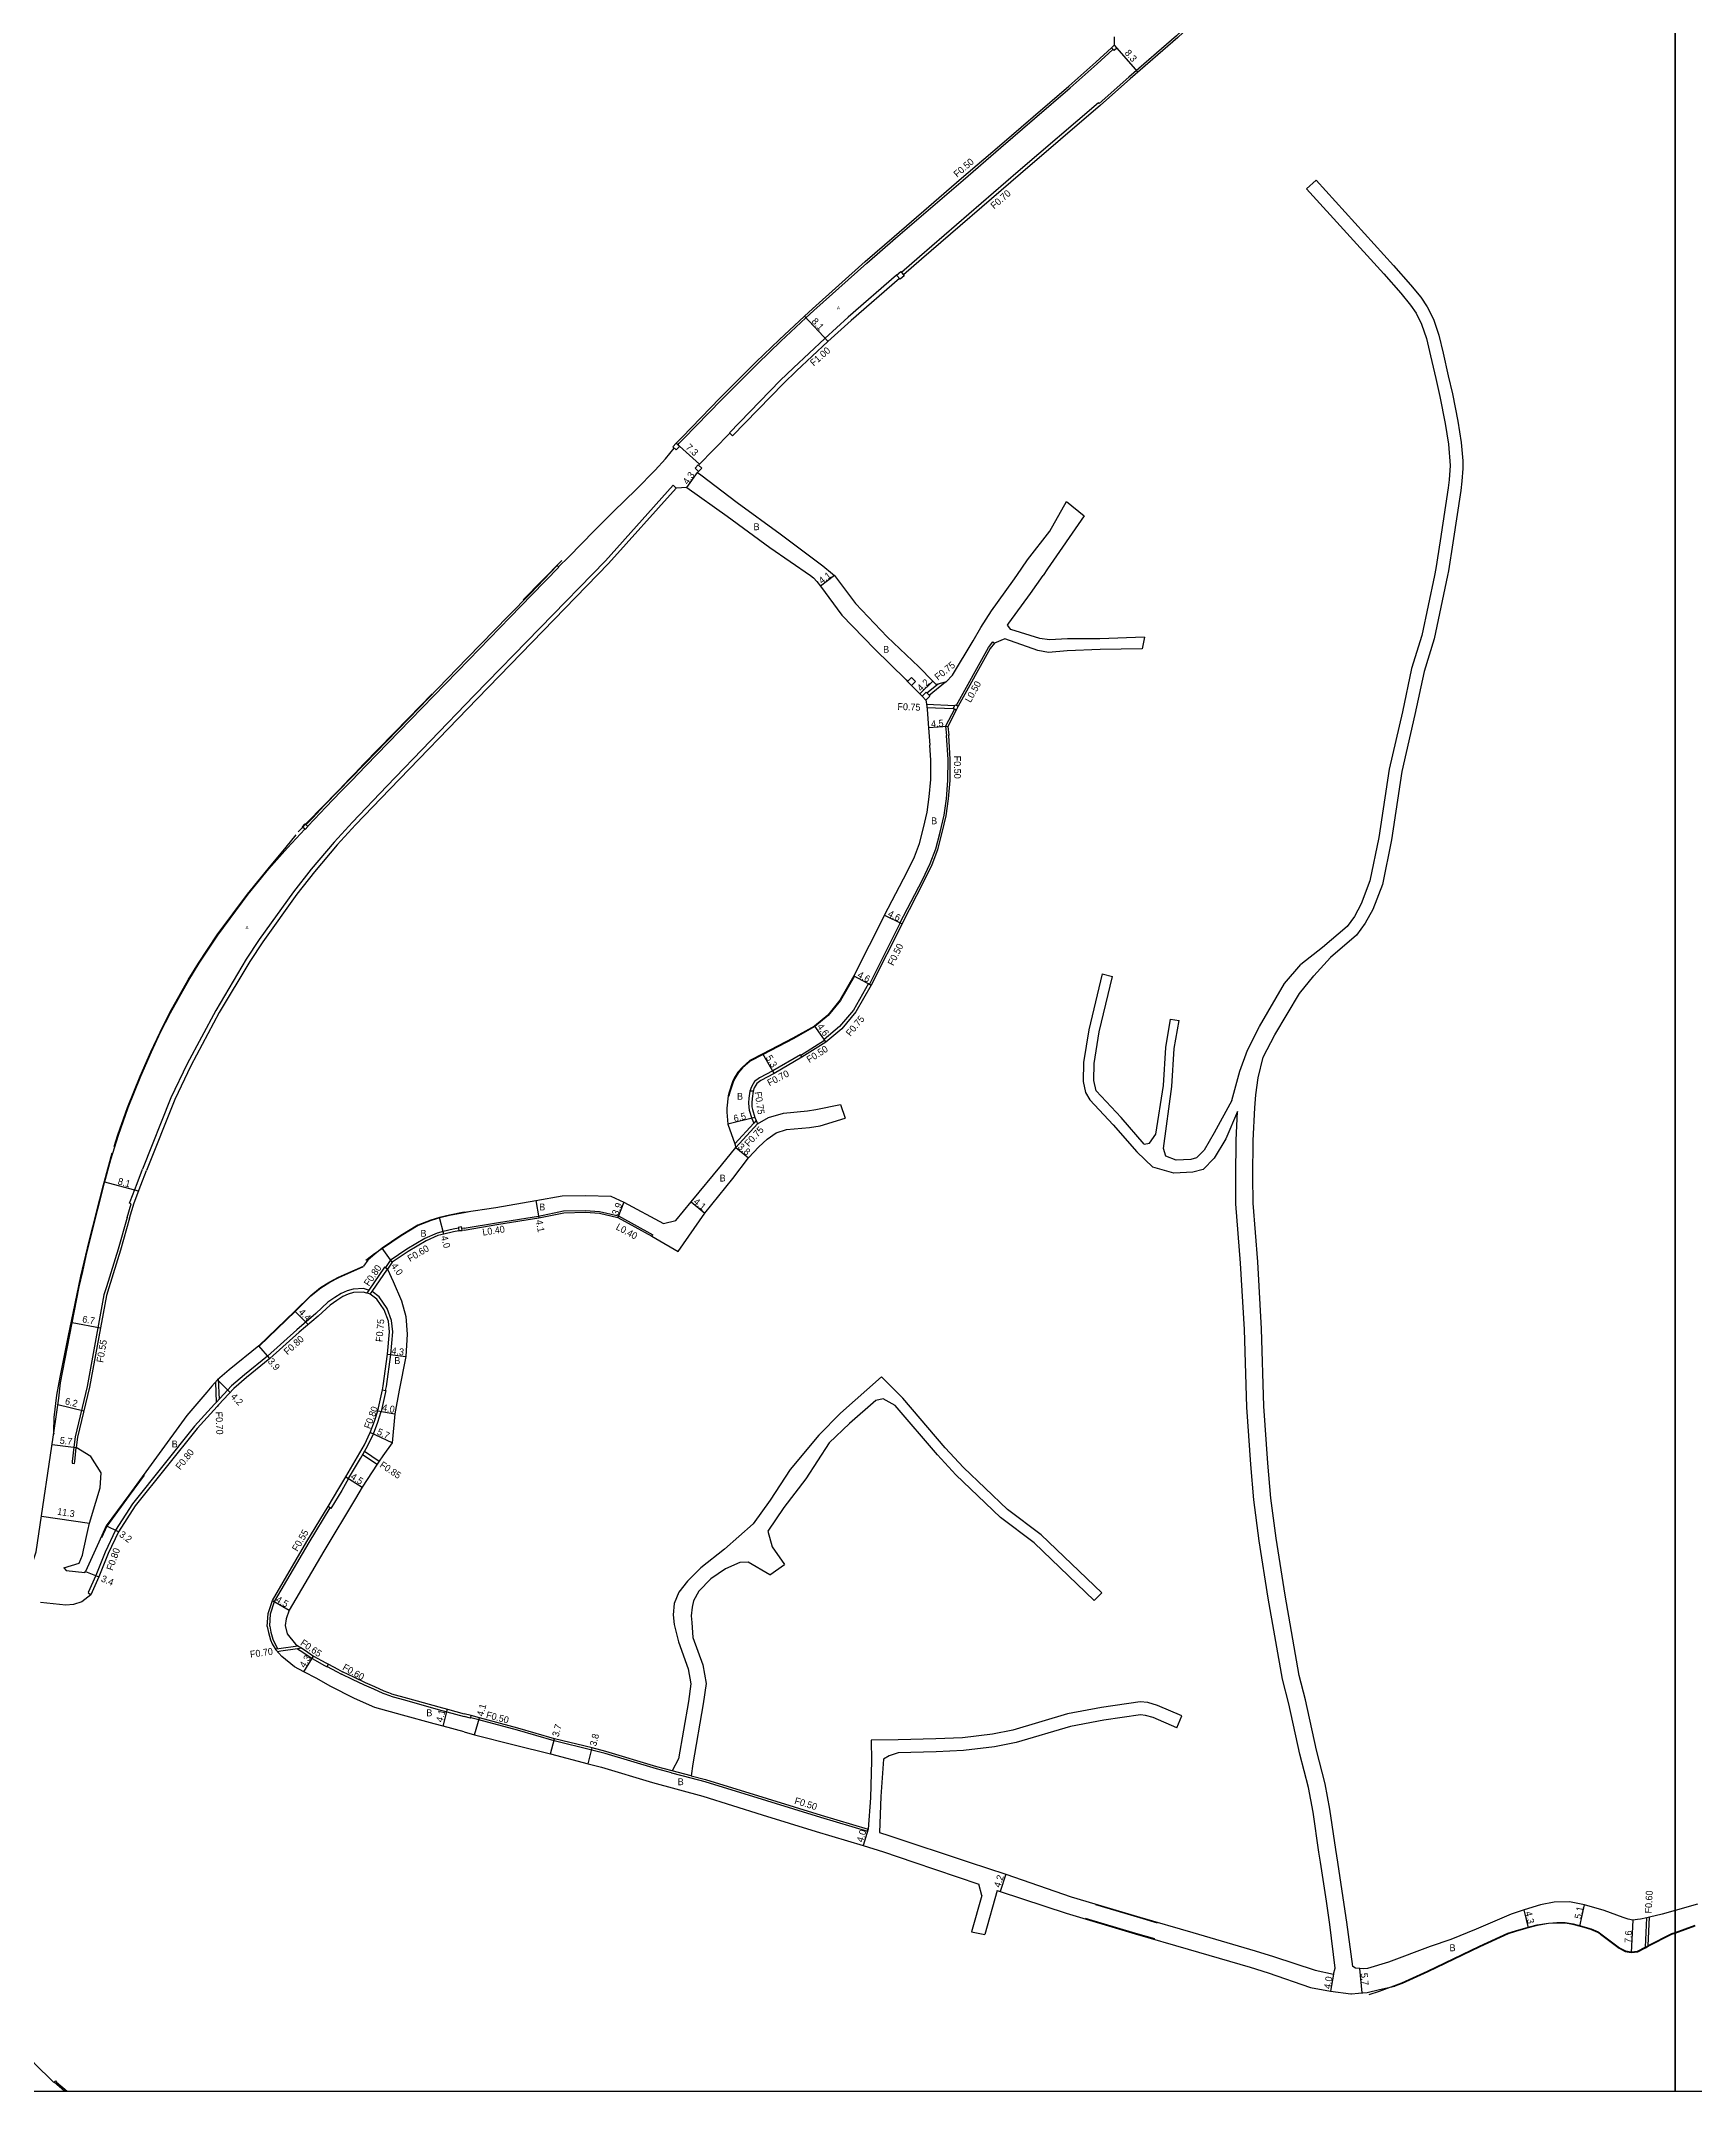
# Model space of a CAD drawing. Header units: metres. Extents: x -24000 to -21600, y -102000 to -99000.
# Drawn here: x -23581 to -23195.4, y -102000 to -101522 of the extents above; entities that cross this region are included whole.
import ezdxf

# ---------------------------------------------------------------- set-up
doc = ezdxf.new("R2010")
doc.units = ezdxf.units.M
doc.header["$LTSCALE"] = 2.5
for name, color, linetype in [('側溝・桝', 7, 'Continuous'), ('図郭', 7, 'Continuous'), ('幅員', 7, 'Continuous'), ('歩道・分離帯・安全施設', 7, 'Continuous'), ('舗装', 7, 'Continuous'), ('道路', 7, 'Continuous')]:
    doc.layers.add(name, color=color, linetype=linetype)
doc.styles.get("Standard").update_dxf_attribs({"font": ''})
doc.styles.add('YOKO_DECO', font='')
doc.styles.get('Standard').set_extended_font_data('@MS PGothic')
doc.styles.get('YOKO_DECO').set_extended_font_data('MS PGothic')

msp = doc.modelspace()

# ---------------------------------------------------------------- linework, layer by layer
at = {"layer": '側溝・桝'}
for points in [[(-23302.13, -101502.45), (-23302.59, -101502.19), (-23305.28, -101507.12), (-23306.66, -101509.56), (-23308.04, -101511.73), (-23309.26, -101513.36), (-23310.59, -101514.99), (-23312.12, -101516.72), (-23313.78, -101518.44), (-23316.29, -101520.76), (-23327.44, -101530.42), (-23334.35, -101536.54), (-23334.48, -101536.4), (-23353.17, -101552.44), (-23376.22, -101572.35), (-23380.42, -101575.99)], [(-23400.82, -101584.8), (-23388.52, -101573.81), (-23381.8, -101568), (-23373.66, -101560.97), (-23366.04, -101554.41), (-23357.25, -101546.8), (-23349.4, -101540.08), (-23341.05, -101532.88), (-23334.75, -101527.32), (-23331.1, -101523.95)], [(-23381.56, -101576.6), (-23392.82, -101586.41)], [(-23408.55, -101592.02), (-23402.71, -101586.53), (-23400.82, -101584.8)], [(-23392.82, -101586.41), (-23398.25, -101591.35), (-23405.59, -101598.2)], [(-23432.59, -101616.16), (-23432.22, -101615.77), (-23431.21, -101614.73), (-23422.36, -101605.67), (-23416.7, -101599.97), (-23413.93, -101597.2), (-23408.55, -101592.02)], [(-23405.59, -101598.2), (-23405.59, -101598.21), (-23408.67, -101601.15), (-23420.54, -101613.4), (-23420.47, -101613.46)], [(-23432.97, -101626.28), (-23433.67, -101625.6), (-23449.41, -101643.19), (-23480.02, -101674.6), (-23500.39, -101695.74), (-23508.45, -101704.11), (-23512.73, -101708.79), (-23518.04, -101715.13), (-23522.16, -101720.38), (-23530.17, -101731.47), (-23533.21, -101736.09), (-23540.32, -101748.08), (-23546.95, -101760.49), (-23550.74, -101768.43), (-23557.39, -101785.04)], [(-23518.9, -101705.13), (-23517.24, -101703.41), (-23514.65, -101700.64), (-23511.11, -101697.02), (-23508.68, -101694.48), (-23505.27, -101690.97), (-23494.92, -101680.32), (-23481.28, -101666.26), (-23471.64, -101656.37), (-23466.57, -101651.17), (-23460.31, -101644.67), (-23460.38, -101644.6)], [(-23367.62, -101676.9), (-23360.16, -101663.39), (-23359.15, -101662.09)], [(-23359.15, -101662.09), (-23358.75, -101662.4)], [(-23374.49, -101674.02), (-23371.83, -101671.85)], [(-23373.97, -101674.56), (-23370.14, -101671.44)], [(-23374.58, -101676.66), (-23367.96, -101676.91)], [(-23374.5, -101677.41), (-23368.34, -101677.65)], [(-23368.07, -101677.79), (-23370.13, -101681.76), (-23369.9, -101683.91)], [(-23380.76, -101727.66), (-23375.54, -101717.57), (-23373.73, -101713.79), (-23372.42, -101710.33), (-23371.4, -101706.45), (-23370.49, -101702.54), (-23369.94, -101698.68), (-23369.6, -101694.4), (-23369.56, -101689.57), (-23369.9, -101683.91)], [(-23380.76, -101727.66), (-23380.74, -101727.62), (-23387.9, -101741.92)], [(-23388.12, -101741.8), (-23391.64, -101747.97), (-23394.83, -101751.8), (-23398.48, -101754.82), (-23398.33, -101755.03), (-23398.04, -101755.43)], [(-23388.12, -101741.8), (-23387.9, -101741.92), (-23387.46, -101742.16)], [(-23398.33, -101755.03), (-23403.88, -101758.53)], [(-23403.62, -101758.95), (-23403.88, -101758.53), (-23403.98, -101758.36), (-23410.43, -101762.14), (-23413.54, -101763.77), (-23414.65, -101764.6), (-23415, -101765.13), (-23415.39, -101765.82), (-23415.78, -101766.9)], [(-23415.02, -101766.86), (-23415.78, -101766.9), (-23415.98, -101768.49), (-23416.05, -101769.59), (-23416.02, -101770.61), (-23415.92, -101771.3), (-23415.33, -101773.25), (-23414.85, -101774.32)], [(-23414.29, -101773.72), (-23414.85, -101774.32), (-23419.3, -101779.17)], [(-23413.96, -101774.46), (-23419.02, -101779.97)], [(-23560.93, -101796.35), (-23560.04, -101793.16), (-23560.41, -101793.02), (-23560.29, -101792.58), (-23558.66, -101788.43), (-23557.39, -101785.04)], [(-23482.4, -101798.84), (-23474.36, -101797.47), (-23465.05, -101796.03), (-23459.19, -101794.8), (-23454.11, -101794.7), (-23450.8, -101794.93), (-23446.43, -101795.97), (-23438.41, -101800.35)], [(-23560.93, -101796.35), (-23563.04, -101803.74), (-23565.78, -101812.52), (-23566.36, -101814.36), (-23570.28, -101835.75), (-23573.12, -101847.45), (-23573.39, -101849.9), (-23573.76, -101853.19), (-23573.8, -101853.6), (-23573.22, -101853.66), (-23573.18, -101853.25), (-23572.82, -101849.96)], [(-23483.73, -101798.85), (-23484.98, -101799.04), (-23487.27, -101799.62), (-23488.68, -101799.98), (-23491.53, -101801.24), (-23495.75, -101803.74), (-23499.6, -101806.32), (-23500.76, -101808.01)], [(-23482.4, -101798.84), (-23482.91, -101798.92)], [(-23438.6, -101800.7), (-23438.41, -101800.35)], [(-23500.92, -101807.89), (-23504.58, -101813.25), (-23505.09, -101813.94)], [(-23504.29, -101814.21), (-23503.85, -101813.61), (-23500.28, -101808.36), (-23500.62, -101808.11), (-23500.92, -101807.89)], [(-23508.3, -101813), (-23509.69, -101813.42), (-23511.03, -101814.07), (-23512.5, -101814.99), (-23514.14, -101816.1), (-23516.99, -101818.71), (-23521.37, -101822.5), (-23528.23, -101828.62), (-23533.62, -101833), (-23536.63, -101835.59), (-23540.22, -101839.48)], [(-23504.58, -101813.25), (-23504.89, -101813.17), (-23505.88, -101812.91), (-23508.3, -101813)], [(-23500.7, -101836.67), (-23500.5, -101835.74), (-23499.47, -101828.25), (-23499.04, -101822.98), (-23499.33, -101820.32), (-23500.33, -101817.54), (-23502.21, -101814.85), (-23503.85, -101813.61)], [(-23540.4, -101834.72), (-23540.22, -101839.48)], [(-23539.72, -101833.98), (-23539.54, -101838.75)], [(-23501.43, -101836.51), (-23500.7, -101836.67), (-23500.65, -101836.68), (-23501.71, -101841.58)], [(-23540.22, -101839.48), (-23540.59, -101839.82), (-23545.23, -101844.97), (-23559.72, -101863.11), (-23563.69, -101869.24), (-23566.1, -101874.37), (-23568.27, -101879.82), (-23570.08, -101883.8), (-23569.44, -101884.32)], [(-23509.33, -101857.22), (-23506.59, -101852.51), (-23504.94, -101849.67), (-23503.56, -101846.77), (-23502.54, -101844.06), (-23501.71, -101841.58)], [(-23506.05, -101851.57), (-23502.64, -101853.83)], [(-23505.62, -101850.84), (-23502.17, -101853.12)], [(-23509.33, -101857.22), (-23510.9, -101859.96), (-23513.44, -101864.15), (-23513.65, -101864.02), (-23514.12, -101863.73)], [(-23527.73, -101891.64), (-23527.52, -101888.77), (-23526.57, -101885.87), (-23518.55, -101872.12), (-23513.65, -101864.02)], [(-23527.73, -101891.64), (-23527.45, -101892.99), (-23526.99, -101894.61), (-23526.61, -101895.48), (-23525.89, -101896.8), (-23525.85, -101896.84)], [(-23526.44, -101896.93), (-23525.56, -101896.8), (-23521.14, -101896.17)], [(-23520.24, -101896.75), (-23521.23, -101896.89), (-23525.1, -101897.45), (-23525.93, -101897.56)], [(-23521.23, -101896.89), (-23519.99, -101897.68), (-23517.85, -101899.14), (-23514.92, -101900.78), (-23514.33, -101901.08), (-23514.3, -101901.04), (-23514.03, -101900.5)], [(-23514.3, -101901.04), (-23512.13, -101902.15), (-23511.02, -101902.77)], [(-23499.47, -101907.94), (-23501.29, -101907.31), (-23503.46, -101906.32), (-23505.65, -101905.36), (-23508.38, -101904.04), (-23511.02, -101902.77)], [(-23499.47, -101907.94), (-23495.76, -101908.97), (-23488.43, -101911.04), (-23486.41, -101911.58), (-23482.4, -101912.65)], [(-23480.88, -101913.06), (-23482.4, -101912.65)], [(-23480.88, -101913.06), (-23480.85, -101912.96), (-23480.72, -101912.48)], [(-23434.05, -101925.8), (-23437.56, -101924.88), (-23449.48, -101921.33), (-23452.65, -101920.5), (-23461.42, -101918.33), (-23469.97, -101915.84), (-23478.97, -101913.47), (-23480.85, -101912.96)], [(-23434.05, -101925.8), (-23429.56, -101926.98)], [(-23429.43, -101926.49), (-23433.92, -101925.31)], [(-23429.56, -101926.98), (-23426.26, -101927.85), (-23411.88, -101932.23), (-23399.31, -101936.12), (-23388.34, -101939.43)], [(-23388.34, -101939.43), (-23388.2, -101938.96)], [(-23206.92, -101966.62), (-23206.91, -101966.44), (-23206.59, -101959.61)], [(-23206.3, -101966.26), (-23206.29, -101966.09), (-23205.98, -101959.46)]]:
    msp.add_lwpolyline(points, dxfattribs=at)
for points in [[(-23330.8, -101523), (-23330.17, -101523.64), (-23330.8, -101524.25), (-23331.45, -101523.59)], [(-23381.56, -101576.6), (-23380.6, -101575.77), (-23379.77, -101576.73), (-23380.73, -101577.55)], [(-23433.74, -101616.59), (-23432.97, -101617.33), (-23432.2, -101616.54), (-23432.98, -101615.78)], [(-23428.55, -101621.57), (-23427.74, -101622.37), (-23426.99, -101621.6), (-23427.8, -101620.8)], [(-23378.99, -101671.34), (-23378.07, -101670.42), (-23377.15, -101671.34), (-23378.07, -101672.26)], [(-23374.68, -101673.83), (-23374.49, -101674.02), (-23373.97, -101674.56), (-23373.77, -101674.76), (-23374.7, -101675.67), (-23375.61, -101674.74)], [(-23367.96, -101676.91), (-23367.88, -101676.76), (-23367.62, -101676.9), (-23367.17, -101677.13), (-23367.63, -101678.02), (-23368.07, -101677.79), (-23368.34, -101677.65)], [(-23519.54, -101704.55), (-23518.85, -101705.17), (-23519.46, -101705.85), (-23520.15, -101705.23)], [(-23483.63, -101799.44), (-23482.84, -101799.32), (-23482.91, -101798.92), (-23482.97, -101798.53), (-23483.76, -101798.65), (-23483.73, -101798.85)]]:
    msp.add_lwpolyline(points, close=True, dxfattribs=at)
at = {"layer": '図郭'}
for points in [[(-24000, -102000), (-23200, -102000), (-23200, -101400), (-24000, -101400)], [(-23200, -102000), (-22400, -102000), (-22400, -101400), (-23200, -101400)]]:
    msp.add_lwpolyline(points, close=True, dxfattribs=at)
at = {"layer": '幅員'}
for points in [[(-23330.8, -101523), (-23325.34, -101529.3)], [(-23403.06, -101586.14), (-23397.53, -101592.06)], [(-23432.98, -101615.78), (-23427.53, -101620.66)], [(-23430.48, -101626.08), (-23427.98, -101622.58)], [(-23396.05, -101646.65), (-23399.33, -101649.11)], [(-23376.14, -101674.19), (-23373.13, -101671.26)], [(-23369.62, -101681.86), (-23374.1, -101682.18)], [(-23384.41, -101725.79), (-23380.29, -101727.85)], [(-23391.5, -101739.95), (-23387.46, -101742.16)], [(-23400.71, -101751.69), (-23398.04, -101755.43)], [(-23410.09, -101762.75), (-23412.73, -101758.16)], [(-23414.63, -101772.98), (-23420.93, -101774.59)], [(-23419.02, -101779.97), (-23416.1, -101782.41)], [(-23558.28, -101790.15), (-23566.16, -101788.06)], [(-23465.69, -101792.39), (-23464.98, -101796.43)], [(-23445.14, -101792.72), (-23446.57, -101796.35)], [(-23429.47, -101792.69), (-23426.3, -101795.29)], [(-23487.12, -101800.2), (-23488.11, -101796.33)], [(-23499.18, -101806.75), (-23501.49, -101803.49)], [(-23518.74, -101821.28), (-23521.85, -101818.17)], [(-23573.75, -101820.82), (-23567.17, -101822.03)], [(-23527.71, -101829.23), (-23530.25, -101826.27)], [(-23500.22, -101828.17), (-23495.95, -101828.72)], [(-23539.92, -101834.15), (-23536.95, -101837.12)], [(-23577.11, -101839.95), (-23571.06, -101841.42)], [(-23502.48, -101841.37), (-23498.55, -101842.14)], [(-23499.13, -101848.87), (-23504.29, -101846.46)], [(-23578.47, -101849.23), (-23572.82, -101849.96)], [(-23509.98, -101856.76), (-23506.19, -101859.18)], [(-23580.91, -101865.94), (-23569.73, -101867.61)], [(-23562.99, -101869.63), (-23565.86, -101868.22)], [(-23570.68, -101878.85), (-23567.53, -101880.14)], [(-23527.08, -101885.65), (-23523.17, -101887.87)], [(-23519.75, -101902.26), (-23517.51, -101898.59)], [(-23487.31, -101914.96), (-23486.25, -101911)], [(-23479.94, -101916.93), (-23478.84, -101912.99)], [(-23462.26, -101921.41), (-23461.29, -101917.85)], [(-23453.49, -101923.69), (-23452.52, -101920.01)], [(-23388.2, -101938.96), (-23389.35, -101942.79)], [(-23356.1, -101949.47), (-23357.4, -101953.46)], [(-23234.24, -101961.97), (-23235.26, -101957.79)], [(-23222.25, -101961.59), (-23221.16, -101956.61)], [(-23209.85, -101960.15), (-23210.25, -101967.74)], [(-23273, -101977.14), (-23273.52, -101971.46)], [(-23279.68, -101972.77), (-23280.37, -101976.71)]]:
    msp.add_lwpolyline(points, dxfattribs=at)
at = {"layer": '歩道・分離帯・安全施設'}
for points in [[(-23468.6, -101652.32), (-23459.6, -101643.1)], [(-23521.08, -101706.37), (-23515.83, -101700.93), (-23511.56, -101696.59), (-23509.12, -101694.06), (-23507.89, -101692.77), (-23505.74, -101690.52), (-23495.38, -101679.89), (-23489.86, -101674.22)], [(-23563.99, -101779.74), (-23563.14, -101777.06), (-23560.89, -101770.67), (-23557.91, -101763.37), (-23555.46, -101757.67), (-23553.3, -101753.1), (-23550.98, -101748.56), (-23546.71, -101740.94), (-23544.31, -101737.03), (-23539.96, -101730.44), (-23532.91, -101720.95), (-23528.05, -101715.01), (-23523.86, -101710), (-23521.52, -101707.06)], [(-23391.37, -101740.03), (-23394.63, -101745.76), (-23397.49, -101749.23), (-23400.63, -101751.81), (-23405.7, -101754.67), (-23412.66, -101758.29), (-23415.68, -101759.86), (-23417.47, -101761.43), (-23418.42, -101762.51), (-23419.29, -101763.93), (-23419.66, -101764.76), (-23420.42, -101767.13), (-23420.67, -101768.02)], [(-23578, -101846.84), (-23578.07, -101846.31), (-23578.01, -101842.95), (-23577.33, -101837.76), (-23576.58, -101833.57), (-23574.67, -101823.81), (-23573.1, -101816.37), (-23571.77, -101810.01), (-23569.81, -101801.81), (-23568.12, -101795.13), (-23567.57, -101792.94), (-23567.13, -101791.22), (-23566.85, -101790.15), (-23566.47, -101788.73), (-23564.42, -101781.25)], [(-23482.4, -101795.2), (-23485.79, -101795.85), (-23488.08, -101796.42), (-23490.09, -101797.04), (-23493.12, -101798.22), (-23497.06, -101800.63), (-23501.43, -101803.57), (-23503.3, -101804.83), (-23505.32, -101806.37)], [(-23481.21, -101795.03), (-23482.4, -101795.2)], [(-23530.18, -101826.34), (-23521.78, -101818.24), (-23518.1, -101814.62), (-23515.8, -101812.75), (-23513.67, -101811.41), (-23511.61, -101810.29), (-23505.82, -101807.76)], [(-23557, -101856.43), (-23560.46, -101861.17), (-23565.73, -101868.3), (-23566.92, -101870.98)], [(-23320.71, -101960.84), (-23324.86, -101959.64), (-23335.13, -101956.58)], [(-23337.58, -101959.71), (-23325.88, -101963.2), (-23321.44, -101964.48)], [(-23271.38, -101977.5), (-23268.95, -101976.76), (-23263.75, -101974.76), (-23257.76, -101972.07), (-23245.61, -101966.22), (-23239.04, -101963.23), (-23237.27, -101962.64), (-23234.85, -101961.97), (-23232.19, -101961.29), (-23229.54, -101960.83), (-23227.63, -101960.7), (-23225.69, -101960.7), (-23223.82, -101961.01), (-23221.75, -101961.57), (-23219.6, -101962.21), (-23217.98, -101962.9), (-23217.33, -101963.33)], [(-23200, -101963.01), (-23195.39, -101961.37)], [(-23217.33, -101963.33), (-23213.01, -101966.59), (-23211.62, -101967.33), (-23210.25, -101967.58), (-23208.8, -101967.42), (-23206.99, -101966.49), (-23206.91, -101966.44), (-23206.37, -101966.13), (-23206.29, -101966.09), (-23200.83, -101963.31), (-23200, -101963.01)], [(-23575.57, -102000), (-23577.95, -101997.94)]]:
    msp.add_lwpolyline(points, dxfattribs=at)
at = {"layer": '道路'}
for points in [[(-23300.99, -101500.36), (-23302.13, -101502.45), (-23304.83, -101507.38), (-23306.21, -101509.83), (-23307.61, -101512.03), (-23308.85, -101513.69), (-23310.19, -101515.33), (-23311.73, -101517.07), (-23313.42, -101518.81), (-23315.94, -101521.16), (-23327.1, -101530.82), (-23334.01, -101536.93), (-23352.7, -101552.97), (-23375.75, -101572.88), (-23379.95, -101576.52), (-23379.77, -101576.73), (-23380.73, -101577.55), (-23380.89, -101577.36), (-23392.15, -101587.16)], [(-23401.17, -101584.41), (-23388.87, -101573.41), (-23382.15, -101567.6), (-23374, -101560.58), (-23366.39, -101554.01), (-23357.59, -101546.41), (-23349.74, -101539.68), (-23341.4, -101532.49), (-23335.1, -101526.93), (-23331.45, -101523.59), (-23330.8, -101523)], [(-23330.85, -101521), (-23330.8, -101523)], [(-23285.95, -101556.48), (-23283.73, -101554.47)], [(-23285.95, -101556.48), (-23267.95, -101576.31), (-23264.01, -101580.82), (-23261.71, -101583.56), (-23260.41, -101585.46), (-23259.18, -101588.01), (-23258.01, -101591.4), (-23257.05, -101595.44), (-23255.85, -101600.72), (-23254.9, -101604.92), (-23253.63, -101611.16), (-23252.89, -101615.99), (-23252.49, -101620.96), (-23252.71, -101624.35), (-23252.91, -101626.17), (-23254.84, -101638.56), (-23255.84, -101645.03), (-23256.16, -101646.65)], [(-23283.73, -101554.47), (-23265.72, -101574.31), (-23261.73, -101578.87), (-23259.31, -101581.75), (-23257.81, -101583.96), (-23256.4, -101586.86), (-23255.13, -101590.56), (-23254.13, -101594.76), (-23252.92, -101600.06), (-23251.97, -101604.29), (-23250.67, -101610.63), (-23249.91, -101615.65), (-23249.56, -101619.87), (-23249.53, -101621.68), (-23249.73, -101624.65), (-23249.98, -101626.81), (-23251.87, -101639.02), (-23252.88, -101645.56), (-23253.1, -101646.65)], [(-23408.91, -101591.64), (-23403.06, -101586.14), (-23401.17, -101584.41)], [(-23392.15, -101587.16), (-23397.56, -101592.09), (-23404.9, -101598.94)], [(-23564.76, -101782.82), (-23562.98, -101777.09), (-23560.74, -101770.69), (-23557.76, -101763.39), (-23555.31, -101757.69), (-23553.15, -101753.13), (-23550.83, -101748.58), (-23546.56, -101740.96), (-23544.16, -101737.05), (-23539.81, -101730.46), (-23532.76, -101720.97), (-23527.9, -101715.03), (-23523.55, -101710.15), (-23519.53, -101705.78), (-23520.15, -101705.23), (-23519.54, -101704.55), (-23519.29, -101704.78), (-23517.62, -101703.05), (-23515.03, -101700.27), (-23511.49, -101696.65), (-23509.06, -101694.11), (-23505.64, -101690.6), (-23495.3, -101679.96), (-23481.66, -101665.9), (-23472.02, -101656), (-23466.95, -101650.8), (-23460.69, -101644.3), (-23460.38, -101644.6), (-23458, -101642.25), (-23452.1, -101636.22), (-23447.54, -101631.73), (-23442.31, -101626.59), (-23437.83, -101622.08), (-23435.47, -101619.39), (-23433.4, -101616.92), (-23433.74, -101616.59), (-23432.98, -101615.78), (-23431.58, -101614.36), (-23422.74, -101605.31), (-23417.07, -101599.6), (-23414.29, -101596.83), (-23408.91, -101591.64)], [(-23404.9, -101598.94), (-23407.95, -101601.87), (-23419.82, -101614.1), (-23420.47, -101613.46), (-23427.73, -101620.87), (-23426.99, -101621.6), (-23427.74, -101622.37), (-23427.98, -101622.58)], [(-23427.98, -101622.58), (-23427.23, -101623.15), (-23418.75, -101629.59), (-23408.72, -101636.89), (-23398.72, -101644.38), (-23396.5, -101646.21), (-23396.05, -101646.65)], [(-23432.97, -101626.28), (-23448.71, -101643.86), (-23479.31, -101675.28), (-23499.69, -101696.42), (-23507.74, -101704.78), (-23512, -101709.43), (-23517.28, -101715.74), (-23521.38, -101720.97), (-23529.36, -101732.02), (-23532.38, -101736.61), (-23539.47, -101748.56), (-23546.08, -101760.93), (-23549.85, -101768.83), (-23556.48, -101785.38)], [(-23430.48, -101626.08), (-23432.97, -101626.28)], [(-23430.48, -101626.08), (-23421.09, -101632.83), (-23411.09, -101640.11), (-23401.66, -101646.65)], [(-23353.49, -101646.65), (-23351.04, -101642.99), (-23345.82, -101636.27), (-23341.92, -101629.34)], [(-23337.85, -101632.71), (-23346.33, -101645.07), (-23347.35, -101646.65)], [(-23341.92, -101629.34), (-23337.85, -101632.71)], [(-23401.66, -101646.65), (-23400.93, -101647.16), (-23400.12, -101648.06), (-23399.33, -101649.11), (-23394.29, -101655.85), (-23386.74, -101663.74), (-23379.34, -101670.99), (-23378.99, -101671.34), (-23378.07, -101672.26), (-23376.14, -101674.19), (-23375.61, -101674.74), (-23374.7, -101675.67), (-23374.59, -101676.55), (-23374.45, -101677.84)], [(-23396.05, -101646.65), (-23391.16, -101653.19), (-23383.75, -101660.93), (-23376.4, -101667.96), (-23373.13, -101671.26), (-23372.41, -101671.99)], [(-23361.94, -101658.76), (-23359.46, -101654.87), (-23354.42, -101647.93), (-23353.49, -101646.65)], [(-23355.72, -101658.23), (-23355.35, -101657.72), (-23350.34, -101650.83), (-23347.35, -101646.65)], [(-23256.16, -101646.65), (-23259.1, -101660.62), (-23261.47, -101668.29), (-23263.62, -101678.4), (-23266.71, -101691.8), (-23269.11, -101707.7), (-23271.18, -101717.81), (-23273.23, -101723.21), (-23274.8, -101726.11), (-23276.53, -101728.46), (-23282.26, -101733.38), (-23287.3, -101737.34)], [(-23253.1, -101646.65), (-23256.21, -101661.4), (-23258.57, -101669.05), (-23260.69, -101679.04), (-23263.76, -101692.36), (-23266.16, -101708.23), (-23268.29, -101718.65), (-23270.5, -101724.47), (-23272.26, -101727.72), (-23274.32, -101730.51), (-23280.37, -101735.71), (-23284.29, -101739.97)], [(-23372.41, -101671.99), (-23371.83, -101671.85), (-23370.14, -101671.44), (-23369.98, -101671.4), (-23368.54, -101669.85), (-23363.73, -101661.87), (-23361.94, -101658.76)], [(-23324.32, -101663.73), (-23334.09, -101663.91), (-23341.76, -101664.21), (-23346.11, -101664.58), (-23348.61, -101664.09), (-23356.33, -101661.39), (-23358.75, -101662.4), (-23359.74, -101663.66), (-23367.17, -101677.13), (-23367.63, -101678.02), (-23369.62, -101681.86)], [(-23323.75, -101661.02), (-23334.14, -101661.41), (-23341.74, -101661.42), (-23345.88, -101661.6), (-23348.12, -101661.31), (-23354.89, -101659.22), (-23355.72, -101658.23)], [(-23323.75, -101661.02), (-23324.32, -101663.73)], [(-23374.45, -101677.84), (-23374.1, -101682.18), (-23373.77, -101686.21)], [(-23380.29, -101727.85), (-23375.1, -101717.79), (-23373.27, -101713.98), (-23371.95, -101710.48), (-23370.92, -101706.57), (-23370, -101702.63), (-23369.44, -101698.74), (-23369.1, -101694.42), (-23369.06, -101689.56), (-23369.4, -101683.87)], [(-23369.62, -101681.86), (-23369.4, -101683.87)], [(-23384.41, -101725.79), (-23379.12, -101715.76), (-23377.41, -101712.21), (-23376.24, -101709.11), (-23375.28, -101705.49), (-23374.42, -101701.8), (-23373.92, -101698.24), (-23373.6, -101694.23), (-23373.56, -101689.68), (-23373.77, -101686.21)], [(-23384.41, -101725.79), (-23391.5, -101739.95), (-23394.76, -101745.68), (-23397.59, -101749.12), (-23400.71, -101751.69), (-23405.77, -101754.54), (-23412.73, -101758.16), (-23415.76, -101759.74), (-23417.58, -101761.33), (-23418.55, -101762.42), (-23419.42, -101763.86), (-23419.8, -101764.71), (-23420.57, -101767.09), (-23420.82, -101767.99), (-23421.11, -101770.86), (-23421.11, -101771.8), (-23420.93, -101774.59), (-23419.3, -101779.17), (-23419.02, -101779.97)], [(-23380.29, -101727.85), (-23387.46, -101742.16), (-23391.02, -101748.4), (-23394.29, -101752.34), (-23398.04, -101755.43), (-23403.62, -101758.95), (-23410.09, -101762.75), (-23413.17, -101764.36), (-23414.13, -101765.09), (-23414.41, -101765.49), (-23414.75, -101766.11), (-23415.02, -101766.86), (-23415.23, -101768.56), (-23415.3, -101769.6), (-23415.27, -101770.55), (-23415.19, -101771.14), (-23414.63, -101772.98), (-23414.29, -101773.72), (-23413.96, -101774.46)], [(-23303.35, -101769.02), (-23301.54, -101762.17), (-23299.73, -101757.29), (-23296.91, -101751.81), (-23291.13, -101741.73), (-23287.3, -101737.34)], [(-23333.64, -101739.53), (-23336.75, -101752.57), (-23338, -101760.18), (-23338.04, -101764.65), (-23337.53, -101767.15), (-23336.5, -101768.9), (-23331.08, -101774.68), (-23325.56, -101781.02)], [(-23335.05, -101766.8), (-23335.53, -101764.4), (-23335.5, -101760.4), (-23334.29, -101753.07), (-23331.21, -101740.11)], [(-23333.64, -101739.53), (-23331.21, -101740.11)], [(-23278.69, -101946.63), (-23279.14, -101943.68), (-23280.51, -101934.29), (-23281.61, -101928.4), (-23283.68, -101920.54), (-23286.23, -101908.8), (-23287.7, -101903.12), (-23290.96, -101884.4), (-23293.04, -101871.13), (-23294.3, -101861.74), (-23294.99, -101853.62), (-23295.9, -101840.32), (-23296.44, -101822.26), (-23297.34, -101806.67), (-23298.45, -101792.98), (-23298.47, -101786.77), (-23298.41, -101778.37), (-23298.04, -101770.77), (-23297.83, -101767.75), (-23297.26, -101763.74), (-23296.07, -101758.9), (-23293.39, -101753.71), (-23287.6, -101744.11), (-23284.29, -101739.97)], [(-23323.83, -101779.21), (-23322.55, -101778.97), (-23321.11, -101776.88), (-23319.35, -101765.56), (-23318.81, -101756.7), (-23317.65, -101750.08)], [(-23303.35, -101769.02), (-23307.47, -101776.57), (-23309.87, -101780.63), (-23311.65, -101782.45), (-23312.94, -101782.78), (-23316.4, -101782.96), (-23318.77, -101781.99), (-23319.3, -101780.22), (-23317.36, -101765.76), (-23316.81, -101756.94), (-23315.68, -101750.42)], [(-23317.65, -101750.08), (-23315.68, -101750.42)], [(-23323.83, -101779.21), (-23329.22, -101773.01), (-23335.05, -101766.8)], [(-23413.96, -101774.46), (-23411.41, -101773), (-23407.96, -101771.97), (-23402.33, -101771.44), (-23400.42, -101771.15), (-23394.62, -101770)], [(-23394.62, -101770), (-23393.56, -101773.2)], [(-23302.08, -101771.61), (-23304.82, -101777.99), (-23307.47, -101782.47), (-23310.09, -101785.15), (-23312.49, -101785.76), (-23316.92, -101785.99), (-23321.84, -101784.55), (-23325.56, -101781.02)], [(-23282.74, -101946.63), (-23283.09, -101944.33), (-23284.46, -101934.95), (-23285.52, -101929.27), (-23287.57, -101921.48), (-23290.12, -101909.73), (-23291.61, -101903.96), (-23294.9, -101885.07), (-23297, -101871.7), (-23298.27, -101862.18), (-23298.98, -101853.91), (-23299.89, -101840.52), (-23300.44, -101822.44), (-23301.33, -101806.94), (-23302.45, -101793.14), (-23302.47, -101786.76), (-23302.4, -101778.26), (-23302.08, -101771.61)], [(-23411.71, -101778.03), (-23409.67, -101776.55), (-23407.22, -101775.82), (-23401.85, -101775.32), (-23399.34, -101774.93), (-23393.56, -101773.2)], [(-23482.4, -101799.25), (-23474.29, -101797.87), (-23464.98, -101796.43), (-23459.14, -101795.2), (-23454.12, -101795.1), (-23450.86, -101795.33), (-23446.57, -101796.35), (-23438.6, -101800.7), (-23437.68, -101801.2), (-23432.47, -101804.23), (-23426.3, -101795.29), (-23419.72, -101787.24), (-23416.1, -101782.41), (-23413.69, -101779.87), (-23411.71, -101778.03)], [(-23433.05, -101797.05), (-23429.47, -101792.69), (-23422.41, -101784.13), (-23419.02, -101779.97)], [(-23567.78, -101794.37), (-23566.21, -101788.26), (-23564.76, -101782.82)], [(-23560.38, -101796.51), (-23559.36, -101792.89), (-23557.75, -101788.78), (-23556.48, -101785.38)], [(-23577.61, -101843.36), (-23576.89, -101838.45), (-23576.48, -101834.86), (-23572.12, -101812.5), (-23571.33, -101808.88), (-23570.51, -101805.3), (-23569.26, -101800.22), (-23567.78, -101794.37)], [(-23482.4, -101795.1), (-23485.81, -101795.76), (-23488.11, -101796.33), (-23490.12, -101796.95), (-23493.16, -101798.13), (-23497.12, -101800.55), (-23501.49, -101803.49), (-23503.19, -101804.85), (-23504.83, -101806.26), (-23505.85, -101807.67)], [(-23482.4, -101795.1), (-23474.97, -101794.03), (-23465.69, -101792.39), (-23459.52, -101791.3), (-23454.02, -101791.2), (-23448.19, -101791.34), (-23445.14, -101792.72), (-23435.87, -101797.74), (-23433.05, -101797.05)], [(-23560.38, -101796.51), (-23562.49, -101803.91), (-23565.23, -101812.69), (-23565.8, -101814.5), (-23569.71, -101835.87), (-23572.55, -101847.55), (-23572.82, -101849.96)], [(-23482.4, -101799.25), (-23482.84, -101799.32), (-23483.63, -101799.44), (-23484.86, -101799.63), (-23487.12, -101800.2), (-23488.49, -101800.55), (-23491.26, -101801.77), (-23495.43, -101804.24), (-23499.18, -101806.75), (-23500.28, -101808.36)], [(-23530.25, -101826.27), (-23521.85, -101818.17), (-23518.17, -101814.55), (-23515.86, -101812.67), (-23513.72, -101811.32), (-23511.65, -101810.2), (-23505.85, -101807.67)], [(-23500.28, -101808.36), (-23498.97, -101811.25), (-23496.98, -101815.79), (-23495.96, -101819.44), (-23495.7, -101823.53), (-23495.95, -101828.72), (-23497.5, -101836.6), (-23498.55, -101842.14), (-23499.13, -101848.87), (-23501.34, -101851.88), (-23502.17, -101853.12), (-23502.64, -101853.83), (-23506.19, -101859.18), (-23507.71, -101861.83), (-23515.14, -101874.12), (-23523.17, -101887.87), (-23523.92, -101889.92), (-23524.12, -101891.45), (-23523.65, -101893.38), (-23521.69, -101895.82), (-23521.14, -101896.17), (-23520.24, -101896.75), (-23519.63, -101897.14), (-23517.51, -101898.59), (-23514.62, -101900.2), (-23514.03, -101900.5), (-23511.85, -101901.62), (-23510.75, -101902.23)], [(-23508.16, -101813.79), (-23509.4, -101814.17), (-23510.64, -101814.77), (-23512.06, -101815.66), (-23513.64, -101816.73), (-23516.46, -101819.31), (-23520.85, -101823.1), (-23527.71, -101829.23), (-23533.11, -101833.61), (-23536.07, -101836.17), (-23539.65, -101840.04)], [(-23502.48, -101841.37), (-23501.43, -101836.51), (-23501.24, -101835.61), (-23500.22, -101828.17), (-23499.8, -101822.99), (-23500.06, -101820.49), (-23501.01, -101817.88), (-23502.76, -101815.37), (-23504.29, -101814.21), (-23504.43, -101814.11), (-23505.09, -101813.94), (-23505.96, -101813.71), (-23508.16, -101813.79)], [(-23530.25, -101826.27), (-23537.19, -101831.84), (-23539.92, -101834.15), (-23541.19, -101835.67), (-23542.35, -101837.09), (-23547.05, -101842.5), (-23560.58, -101861.08), (-23565.86, -101868.22), (-23567.57, -101872.03), (-23570.68, -101878.85)], [(-23333.73, -101883.86), (-23347.88, -101870.3), (-23355.71, -101864.4), (-23360.89, -101859.4), (-23365.95, -101854.6), (-23370.19, -101850.02), (-23380.07, -101838.46), (-23385.06, -101833.47), (-23394.62, -101841.95), (-23399.68, -101847.08), (-23406.33, -101855.05), (-23411.06, -101862.21), (-23414.97, -101867.77)], [(-23539.65, -101840.04), (-23540.01, -101840.38), (-23544.62, -101845.49), (-23559.07, -101863.58), (-23562.99, -101869.63), (-23565.36, -101874.69), (-23567.53, -101880.14), (-23569.44, -101884.32), (-23571.56, -101885.93), (-23573.44, -101886.55), (-23575.22, -101886.68), (-23581.18, -101886.13)], [(-23509.98, -101856.76), (-23507.28, -101852.1), (-23505.65, -101849.3), (-23504.29, -101846.46), (-23503.29, -101843.79), (-23502.48, -101841.37)], [(-23335.46, -101885.66), (-23349.5, -101872.21), (-23357.33, -101866.3), (-23362.64, -101861.19), (-23367.73, -101856.36), (-23372.05, -101851.69), (-23381.91, -101840.16), (-23384.69, -101838.63), (-23386.39, -101838.96), (-23392.54, -101844.35), (-23397.25, -101848.86), (-23402.75, -101857.25), (-23407.82, -101863.93), (-23411.58, -101869.49)], [(-23586.08, -101880.66), (-23584.99, -101879.56), (-23584.51, -101879.07), (-23583.95, -101878.31), (-23583.52, -101877.61), (-23582.88, -101876.35), (-23582.14, -101874.27), (-23577.61, -101843.36)], [(-23575.72, -101878.04), (-23572.12, -101876.94), (-23571.37, -101875.05), (-23571.11, -101873.91), (-23570.13, -101869.34), (-23569.73, -101867.61), (-23568.28, -101862.7), (-23567.23, -101859.34), (-23567.05, -101855.88), (-23569.45, -101852.04), (-23572.82, -101849.96)], [(-23528.28, -101891.67), (-23528.06, -101888.67), (-23527.08, -101885.65), (-23519.03, -101871.84), (-23514.12, -101863.73), (-23511.59, -101859.55), (-23509.98, -101856.76)], [(-23414.97, -101867.77), (-23421.67, -101873.68), (-23427.2, -101877.99), (-23430.28, -101881.09), (-23432.33, -101883.66), (-23433.44, -101886.3), (-23433.66, -101888.95), (-23433.41, -101891.26), (-23432.42, -101895.27), (-23430.16, -101901.54), (-23429.51, -101905.08), (-23430.08, -101909.15), (-23432.43, -101922.52), (-23433.92, -101925.31)], [(-23411.58, -101869.49), (-23410.54, -101873.15), (-23407.72, -101877.25)], [(-23411.13, -101879.67), (-23416.2, -101876.71), (-23418.1, -101876.77), (-23421.46, -101878.22)], [(-23575.72, -101878.04), (-23575.19, -101878.6), (-23570.82, -101879.12), (-23570.68, -101878.85)], [(-23421.46, -101878.22), (-23424.87, -101880.61), (-23427.66, -101883.42), (-23428.89, -101885.72), (-23429.24, -101887.21), (-23429.46, -101889.18), (-23429.33, -101890.74), (-23429.07, -101894.26), (-23426.77, -101900.62), (-23425.96, -101905.01), (-23426.62, -101909.69), (-23429.08, -101923.68), (-23429.43, -101926.49)], [(-23411.13, -101879.67), (-23407.72, -101877.25)], [(-23335.46, -101885.66), (-23333.73, -101883.86)], [(-23528.28, -101891.67), (-23527.99, -101893.12), (-23527.51, -101894.8), (-23527.11, -101895.72), (-23526.33, -101897.13), (-23524.86, -101898.72)], [(-23482.4, -101916.28), (-23487.31, -101914.96), (-23489.35, -101914.42), (-23496.73, -101912.33), (-23503.18, -101910.54), (-23507.93, -101908.51), (-23513.62, -101905.58), (-23516.73, -101903.83), (-23519.75, -101902.26), (-23521.92, -101901.13), (-23524.86, -101898.72)], [(-23499.29, -101907.36), (-23501.07, -101906.75), (-23503.21, -101905.77), (-23505.4, -101904.82), (-23508.12, -101903.5), (-23510.75, -101902.23)], [(-23499.29, -101907.36), (-23495.6, -101908.39), (-23488.28, -101910.46), (-23486.25, -101911), (-23482.4, -101912.03)], [(-23315.06, -101912.53), (-23320.75, -101910.09), (-23322.95, -101909.45), (-23324.77, -101909.29), (-23333.76, -101910.56), (-23341.73, -101912.09), (-23354.43, -101915.84), (-23359.19, -101916.76), (-23366.2, -101917.62), (-23372.44, -101917.91), (-23381.22, -101918.13), (-23387.46, -101918.18), (-23387.4, -101923.04), (-23387.65, -101931.67), (-23388.2, -101938.96)], [(-23433.92, -101925.31), (-23437.42, -101924.4), (-23449.34, -101920.85), (-23452.52, -101920.01), (-23461.29, -101917.85), (-23469.84, -101915.36), (-23478.84, -101912.99), (-23480.72, -101912.48), (-23482.4, -101912.03)], [(-23316.24, -101915.29), (-23321.76, -101912.92), (-23323.5, -101912.41), (-23324.69, -101912.31), (-23333.26, -101913.53), (-23341.03, -101915.01), (-23353.71, -101918.76), (-23358.72, -101919.73), (-23365.95, -101920.61), (-23372.34, -101920.91), (-23381.17, -101921.13), (-23383.25, -101921.81), (-23384.6, -101922.66), (-23385.2, -101931.35), (-23385.54, -101939.76)], [(-23316.24, -101915.29), (-23315.06, -101912.53)], [(-23482.4, -101916.28), (-23479.94, -101916.93), (-23470.74, -101919.31), (-23462.26, -101921.41), (-23453.49, -101923.69), (-23450.37, -101924.51), (-23438.45, -101928.05), (-23426.72, -101931.26), (-23412.91, -101935.58), (-23400.32, -101939.48), (-23389.35, -101942.79), (-23384.61, -101944.21), (-23377.52, -101946.62), (-23362.36, -101951.77)], [(-23429.43, -101926.49), (-23426.12, -101927.36), (-23411.73, -101931.76), (-23399.17, -101935.65), (-23388.2, -101938.96)], [(-23385.54, -101939.76), (-23383.39, -101940.41), (-23364.66, -101946.62), (-23356.1, -101949.47), (-23340.84, -101954.72), (-23324.82, -101959.5), (-23312.49, -101963.06), (-23297.97, -101967.32), (-23293.67, -101968.61), (-23283.94, -101971.84), (-23279.68, -101972.77)], [(-23279.68, -101972.77), (-23279.31, -101971.36), (-23280.53, -101961.16), (-23281.35, -101955.73), (-23282.74, -101946.63)], [(-23275.15, -101970.95), (-23276.56, -101960.62), (-23277.42, -101954.97), (-23278.69, -101946.63)], [(-23361.69, -101954.43), (-23362.36, -101951.77)], [(-23358.07, -101953.23), (-23361.01, -101963.49)], [(-23358.07, -101953.23), (-23357.4, -101953.46), (-23342.04, -101958.53), (-23325.92, -101963.34), (-23313.6, -101966.9), (-23299.11, -101971.16), (-23294.91, -101972.41), (-23285.03, -101975.88), (-23280.37, -101976.71), (-23275.61, -101977.31)], [(-23361.69, -101954.43), (-23364.12, -101962.92)], [(-23221.16, -101956.61), (-23224.68, -101955.91), (-23228.25, -101955.96), (-23231.4, -101956.61), (-23235.26, -101957.79), (-23238.29, -101958.77), (-23246.4, -101962.25)], [(-23200, -101957.91), (-23203.06, -101958.77), (-23205.98, -101959.46), (-23206.59, -101959.61), (-23208.09, -101959.96), (-23208.83, -101960.02), (-23209.85, -101960.15), (-23210.97, -101959.94), (-23212.16, -101959.52), (-23216.54, -101957.93), (-23221.16, -101956.61)], [(-23194.82, -101956.44), (-23200, -101957.91)], [(-23246.4, -101962.25), (-23252.33, -101964.71), (-23257.17, -101966.32), (-23266.82, -101969.97), (-23271.77, -101971.43), (-23272.79, -101971.53), (-23273.52, -101971.46), (-23274.53, -101971.33), (-23275.15, -101970.95)], [(-23217.42, -101963.45), (-23218.05, -101963.03), (-23219.65, -101962.35), (-23221.79, -101961.71), (-23223.85, -101961.16), (-23225.7, -101960.85), (-23227.63, -101960.85), (-23229.52, -101960.98), (-23232.15, -101961.44), (-23234.81, -101962.11), (-23237.23, -101962.79), (-23238.99, -101963.37), (-23245.55, -101966.35), (-23257.7, -101972.21), (-23263.69, -101974.9), (-23265.42, -101975.53)], [(-23200, -101963.17), (-23195.36, -101961.52)], [(-23364.12, -101962.92), (-23361.01, -101963.49)], [(-23217.42, -101963.45), (-23213.09, -101966.71), (-23211.67, -101967.47), (-23210.25, -101967.74), (-23208.76, -101967.56), (-23206.92, -101966.62), (-23206.3, -101966.26), (-23200.77, -101963.45), (-23200, -101963.17)], [(-23275.61, -101977.31), (-23275.46, -101977.32), (-23273.87, -101977.22), (-23271.83, -101977.03), (-23268.92, -101976.37), (-23265.42, -101975.53)], [(-23588.72, -101985.63), (-23586.07, -101989.55), (-23582.7, -101993.42), (-23578.02, -101997.98), (-23577.69, -101997.64)], [(-23577.69, -101997.64), (-23577.4, -101997.92), (-23574.98, -102000)]]:
    msp.add_lwpolyline(points, dxfattribs=at)

# ---------------------------------------------------------------- texts
at = {"layer": '側溝・桝'}
for s, rotation, p in [('F0.50', 41, (-23367.42, -101553.91)), ('F0.70', 41, (-23358.81, -101561.28)), ('F1.00', 41, (-23400.88, -101597.92)), ('F0.75', 39.1394, (-23371.9, -101671.17)), ('L0.50', 61.1017, (-23364.3, -101676.4)), ('F0.75', 357.7735, (-23381.37, -101677.96)), ('F0.50', 270.0624, (-23368.17, -101688.66)), ('F0.50', 63.4087, (-23382.31, -101737.75)), ('F0.75', 50.2857, (-23392.32, -101754.21)), ('F0.50', 32.2608, (-23401.9, -101760.33)), ('F0.70', 27.553, (-23411.19, -101765.76)), ('F0.75', 278.1576, (-23414.65, -101767.08)), ('F0.75', 47.4537, (-23416.01, -101779.93)), ('L0.40', 8.7803, (-23478, -101800.57)), ('L0.40', 331.3924, (-23447.15, -101799.01)), ('F0.60', 30.6555, (-23495, -101806.73)), ('F0.80', 55.6781, (-23504.58, -101812.48)), ('F0.80', 41.861, (-23523.58, -101828.47)), ('F0.75', 85.3251, (-23501.43, -101825.4)), ('F0.55', 80, (-23566.57, -101830.26)), ('F0.70', 272.1548, (-23540.35, -101841.62)), ('F0.80', 69.4322, (-23504.3, -101845.75)), ('F0.80', 51.3898, (-23548.58, -101855.3)), ('F0.85', 326.4909, (-23502.23, -101854.4)), ('F0.55', 59.7428, (-23521.26, -101874.32)), ('F0.80', 70.7267, (-23564.34, -101878.78)), ('F0.65', 325.6792, (-23520.72, -101895.89)), ('F0.70', 8.1563, (-23532.19, -101898.99)), ('F0.60', 330.6586, (-23510.91, -101901.69)), ('F0.50', 345.2357, (-23477.39, -101912.99)), ('F0.50', 343.2119, (-23405.5, -101933)), ('F0.60', 87.3263, (-23205.49, -101958.63))]:
    msp.add_text(s, height=1.6, rotation=rotation, dxfattribs=at).set_placement(p)
at = {"layer": '幅員'}
for s, rotation, p in [('8.3', 311, (-23328.48, -101524.85)), ('8.1', 313, (-23401.5, -101587.48)), ('7.3', 318, (-23430.85, -101616.95)), ('4.3', 54.3828, (-23430.24, -101625.57)), ('4.1', 36.7592, (-23398.98, -101648.68)), ('4.2', 44.2593, (-23375.85, -101673.77)), ('4.5', 4.1553, (-23373.46, -101682.03)), ('4.6', 333.4035, (-23383.74, -101726.01)), ('4.6', 331.3854, (-23390.83, -101740.2)), ('4.6', 305.5462, (-23400.18, -101751.83)), ('5.3', 299.879, (-23412.12, -101759.02)), ('6.5', 14.2783, (-23419.35, -101774.08)), ('3.8', 320.0566, (-23418.72, -101780.09)), ('8.1', 345.1245, (-23563.25, -101788.57)), ('3.9', 68.5171, (-23446.54, -101795.99)), ('4.1', 320.5739, (-23429.06, -101792.9)), ('4.1', 279.9918, (-23465.68, -101797.01)), ('4.0', 284.2856, (-23487.8, -101800.79)), ('4.0', 305.3431, (-23499.51, -101807.63)), ('6.7', 350, (-23571.52, -101820.75)), ('4.4', 314.9814, (-23521.11, -101818.55)), ('4.3', 352.7168, (-23499.4, -101828.14)), ('3.9', 310.5381, (-23528.28, -101829.94)), ('6.2', 346, (-23575.57, -101839.85)), ('4.2', 315.031, (-23536.95, -101838.25)), ('4.0', 348.8477, (-23501.61, -101841.34)), ('5.7', 353, (-23576.74, -101849.04)), ('5.7', 335.0199, (-23502.86, -101846.85)), ('4.5', 327.4277, (-23509.02, -101857.14)), ('11.3', 351, (-23577.35, -101865.6)), ('3.2', 324.1729, (-23562.95, -101870.57)), ('3.4', 337.7311, (-23567.19, -101881.14)), ('4.5', 330.3543, (-23526.46, -101885.88)), ('4.3', 58.572, (-23519.56, -101901.47)), ('4.1', 74.4422, (-23477.95, -101912.77)), ('4.1', 75.0294, (-23487.46, -101914.14)), ('3.7', 74.7028, (-23460.37, -101917.53)), ('3.8', 75.3131, (-23451.62, -101919.73)), ('4.0', 73.2058, (-23389.42, -101942.14)), ('4.2', 71.8821, (-23357.42, -101952.7)), ('5.1', 77.5945, (-23221.97, -101959.99)), ('4.3', 283.7626, (-23235.04, -101958.3)), ('7.6', 86.986, (-23210.24, -101965.53)), ('4.0', 80.1328, (-23280.4, -101976.3)), ('5.7', 275.3052, (-23273.34, -101972.55))]:
    msp.add_text(s, height=1.6, rotation=rotation, dxfattribs=at).set_placement(p)
at = {"layer": '舗装', "style": 'YOKO_DECO'}
for p in [(-23395.46, -101584.6, 242.72), (-23533.37, -101729.09, 240.6)]:
    msp.add_text('A', height=0.75, dxfattribs=at).set_placement(p)
at = {"layer": '舗装'}
for p in [(-23414.9, -101636.06), (-23384.69, -101664.65), (-23373.49, -101704.63), (-23418.76, -101768.86), (-23422.81, -101787.93), (-23464.88, -101794.67), (-23492.57, -101800.8), (-23498.66, -101830.48), (-23550.58, -101849.93), (-23491.19, -101912.62), (-23432.59, -101928.69), (-23252.63, -101967.41)]:
    msp.add_text('B', height=1.6, dxfattribs=at).set_placement(p)

doc.saveas('drawing.dxf')
